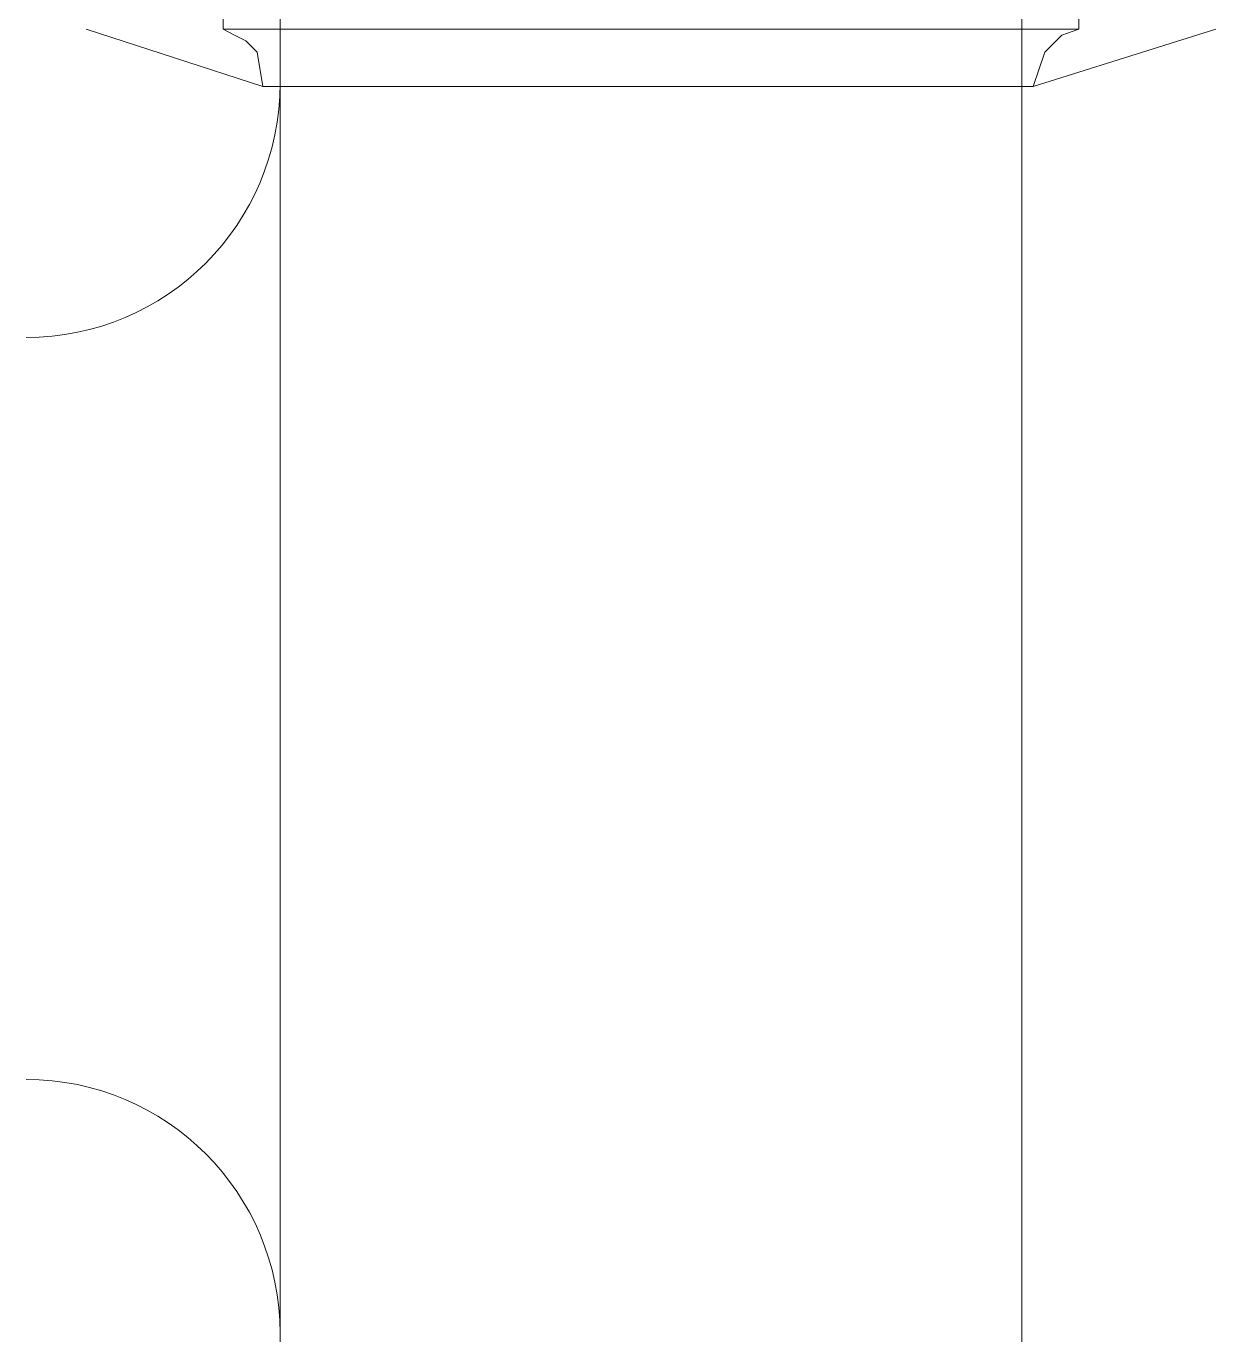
# Model space of a CAD drawing. Header units: millimetres. Extents: x 596 to 768, y 309 to 423.
# Drawn here: x 690.8158 to 690.9993, y 407.375 to 407.5768 of the extents above; entities that cross this region are included whole.
import ezdxf

# ---------------------------------------------------------------- set-up
doc = ezdxf.new("R2010")
doc.units = ezdxf.units.MM
doc.layers.add('1- 3', color=3, linetype='Continuous')

# ---------------------------------------------------------------- blocks, each defined once
blk = doc.blocks.new('CTOBOM')
at = {"color": 0, "lineweight": 20}
for p, q in [((5.52709, -0.33524), (5.53589, -0.3634)), ((5.52709, -0.35636), (5.50068, -0.35636)), ((5.52709, -0.48838), (5.52709, -0.35636)), ((5.52709, -0.35636), (5.52797, -0.359)), ((5.52797, -0.359), (5.52885, -0.35988)), ((5.52885, -0.35988), (5.53061, -0.36164)), ((5.53061, -0.36164), (5.53589, -0.3634)), ((5.53589, -0.48222), (5.53589, -0.3634)), ((5.53589, -0.36516), (5.53589, -0.47958)), ((5.72863, -0.36516), (5.53589, -0.36516)), ((5.52709, -0.5095), (5.53589, -0.48222)), ((5.53589, -0.48222), (5.53061, -0.4831)), ((5.53061, -0.4831), (5.52885, -0.48486)), ((5.52885, -0.48486), (5.52797, -0.48662)), ((5.52709, -0.48838), (5.50068, -0.48838)), ((5.52797, -0.48662), (5.52709, -0.48838))]:
    blk.add_line(p, q, dxfattribs=at)
for points in [[(4.88285, -0.47958), (6.57882, -0.47958), (6.57882, -0.36516), (5.37659, -0.36516)], [(4.88725, -0.36516), (8.15862, -0.36516)], [(8.15862, -0.47958), (4.88285, -0.47958)]]:
    blk.add_lwpolyline(points, dxfattribs=at)
for points in [[(5.57461, -0.51874), (5.57461, -0.49711), (5.55708, -0.47958), (5.53545, -0.47958)], [(5.72819, -0.47958), (5.70656, -0.47958), (5.68903, -0.49711), (5.68903, -0.51874)]]:
    blk.add_open_spline(points, degree=3, dxfattribs=at)

msp = doc.modelspace()

# ---------------------------------------------------------------- block references
at = {"layer": '1- 3', "rotation": 270}
msp.add_blockref('CTOBOM', (691.33455, 413.10343), dxfattribs=at)

doc.saveas('drawing.dxf')
